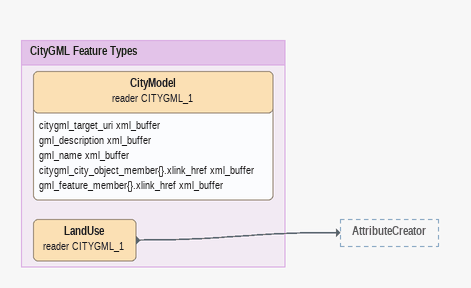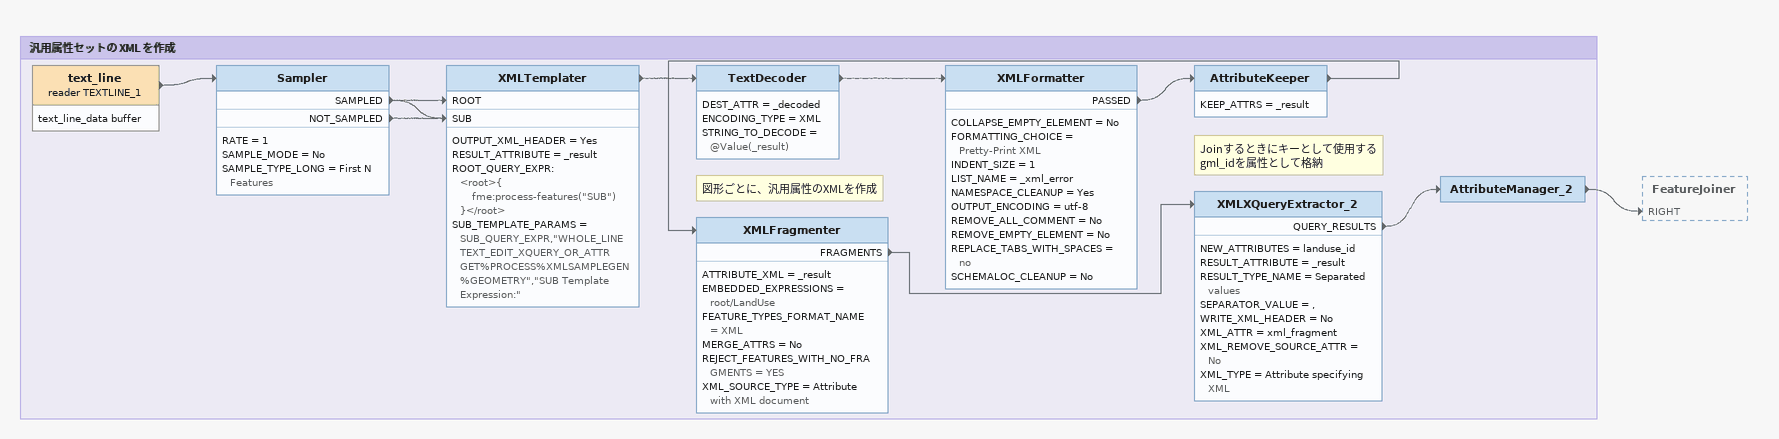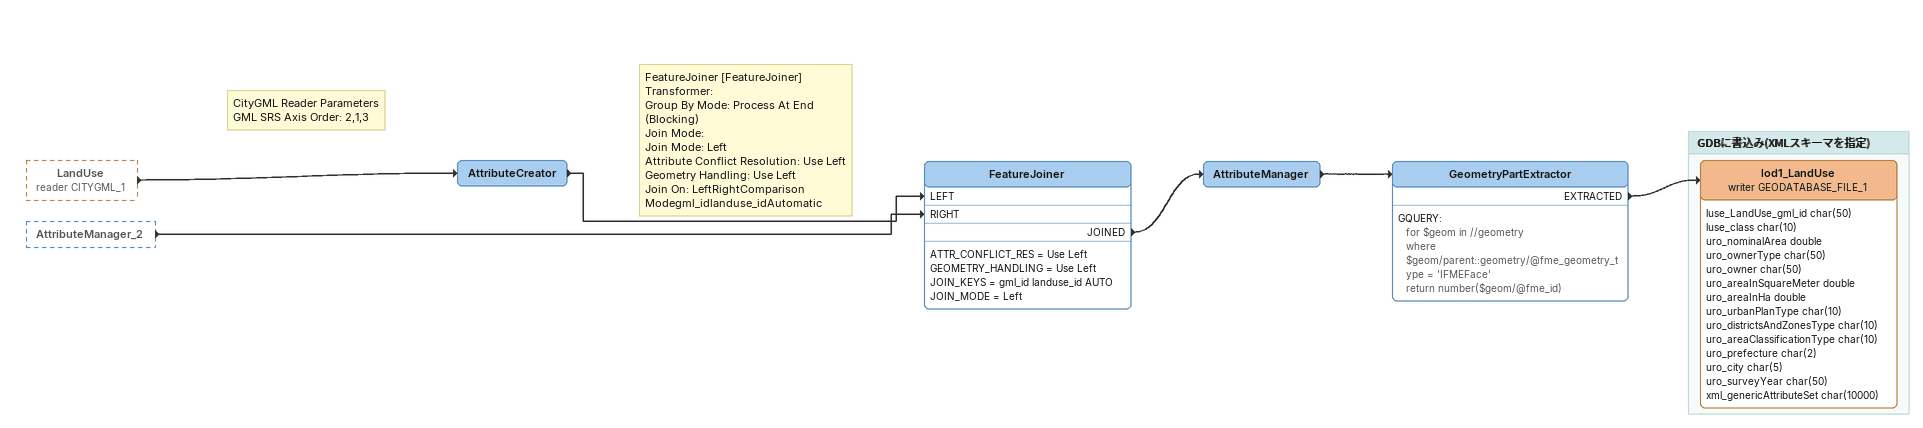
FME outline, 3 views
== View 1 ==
Bookmark: CityGML Feature Types
CityModel (reader CITYGML_1)
    attributes: citygml_target_uri xml_buffer, gml_description xml_buffer, gml_name xml_buffer, citygml_city_object_member{}.xlink_href xml_buffer, gml_feature_member{}.xlink_href xml_buffer
LandUse (reader CITYGML_1)
    -> AttributeCreator

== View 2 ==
Bookmark: 汎用属性セットの XML を作成
text_line (reader TEXTLINE_1)
    attributes: text_line_data buffer
    -> Sampler
Sampler
    RATE = 1
    SAMPLE_MODE = No
    SAMPLE_TYPE_LONG = First N Features
    SAMPLED -> XMLTemplater [ROOT]
    SAMPLED -> XMLTemplater [SUB]
    NOT_SAMPLED -> XMLTemplater [SUB]
XMLTemplater
    OUTPUT_XML_HEADER = Yes
    RESULT_ATTRIBUTE = _result
    ROOT_QUERY_EXPR:
      <root>{
          fme:process-features("SUB")
      }</root>
    SUB_TEMPLATE_PARAMS = SUB_QUERY_EXPR,"WHOLE_LINE TEXT_EDIT_XQUERY_OR_ATTR GET%PROCESS%XMLSAMPLEGEN%GEOMETRY","SUB Template Expression:"
    -> TextDecoder
TextDecoder
    DEST_ATTR = _decoded
    ENCODING_TYPE = XML
    STRING_TO_DECODE = @Value(_result)
    -> XMLFormatter
XMLFormatter
    COLLAPSE_EMPTY_ELEMENT = No
    FORMATTING_CHOICE = Pretty-Print XML
    INDENT_SIZE = 1
    LIST_NAME = _xml_error
    NAMESPACE_CLEANUP = Yes
    OUTPUT_ENCODING = utf-8
    REMOVE_ALL_COMMENT = No
    REMOVE_EMPTY_ELEMENT = No
    REPLACE_TABS_WITH_SPACES = no
    SCHEMALOC_CLEANUP = No
    PASSED -> AttributeKeeper
AttributeKeeper
    KEEP_ATTRS = _result
    -> XMLFragmenter
Note: 図形ごとに、汎用属性のXMLを作成
XMLFragmenter
    ATTRIBUTE_XML = _result
    EMBEDDED_EXPRESSIONS = root/LandUse
    FEATURE_TYPES_FORMAT_NAME = XML
    MERGE_ATTRS = No
    REJECT_FEATURES_WITH_NO_FRAGMENTS = YES
    XML_SOURCE_TYPE = Attribute with XML document
    FRAGMENTS -> XMLXQueryExtractor_2
Note: Joinするときにキーとして使用するgml_idを属性として格納
XMLXQueryExtractor_2
    NEW_ATTRIBUTES = landuse_id
    RESULT_ATTRIBUTE = _result
    RESULT_TYPE_NAME = Separated values
    SEPARATOR_VALUE = ,
    WRITE_XML_HEADER = No
    XML_ATTR = xml_fragment
    XML_REMOVE_SOURCE_ATTR = No
    XML_TYPE = Attribute specifying XML
    QUERY_RESULTS -> AttributeManager_2
AttributeManager_2
    -> FeatureJoiner [RIGHT]

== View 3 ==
LandUse (reader CITYGML_1) [outside]
    -> AttributeCreator
AttributeManager_2 [outside]
    -> FeatureJoiner [RIGHT]
Note: CityGML Reader Parameters / GML SRS Axis Order: 2,1,3
AttributeCreator
    -> FeatureJoiner [LEFT]
Note: FeatureJoiner [FeatureJoiner] / Transformer: / Group By Mode: Process At End (Blocking) / Join Mode: / Join Mode: Left / Attribute Conflict Resolution: Use Left / Geometry Handling: Use Left / Join On: LeftRightComparison Modegml_idlanduse_idAutomatic
FeatureJoiner
    ATTR_CONFLICT_RES = Use Left
    GEOMETRY_HANDLING = Use Left
    JOIN_KEYS = gml_id landuse_id AUTO
    JOIN_MODE = Left
    JOINED -> AttributeManager
AttributeManager
    -> GeometryPartExtractor
GeometryPartExtractor
    GQUERY:
      for $geom in //geometry
      where $geom/parent::geometry/@fme_geometry_type = 'IFMEFace'
      return number($geom/@fme_id)
    EXTRACTED -> lod1_LandUse (writer GEODATABASE_FILE_1)

Bookmark: GDBに書込み(XMLスキーマを指定)
lod1_LandUse (writer GEODATABASE_FILE_1)
    attributes: luse_LandUse_gml_id char(50), luse_class char(10), uro_nominalArea double, uro_ownerType char(50), uro_owner char(50), uro_areaInSquareMeter double, uro_areaInHa double, uro_urbanPlanType char(10), uro_districtsAndZonesType char(10), uro_areaClassificationType char(10), uro_prefecture char(2), uro_city char(5), uro_surveyYear char(50), xml_genericAttributeSet char(10000)
